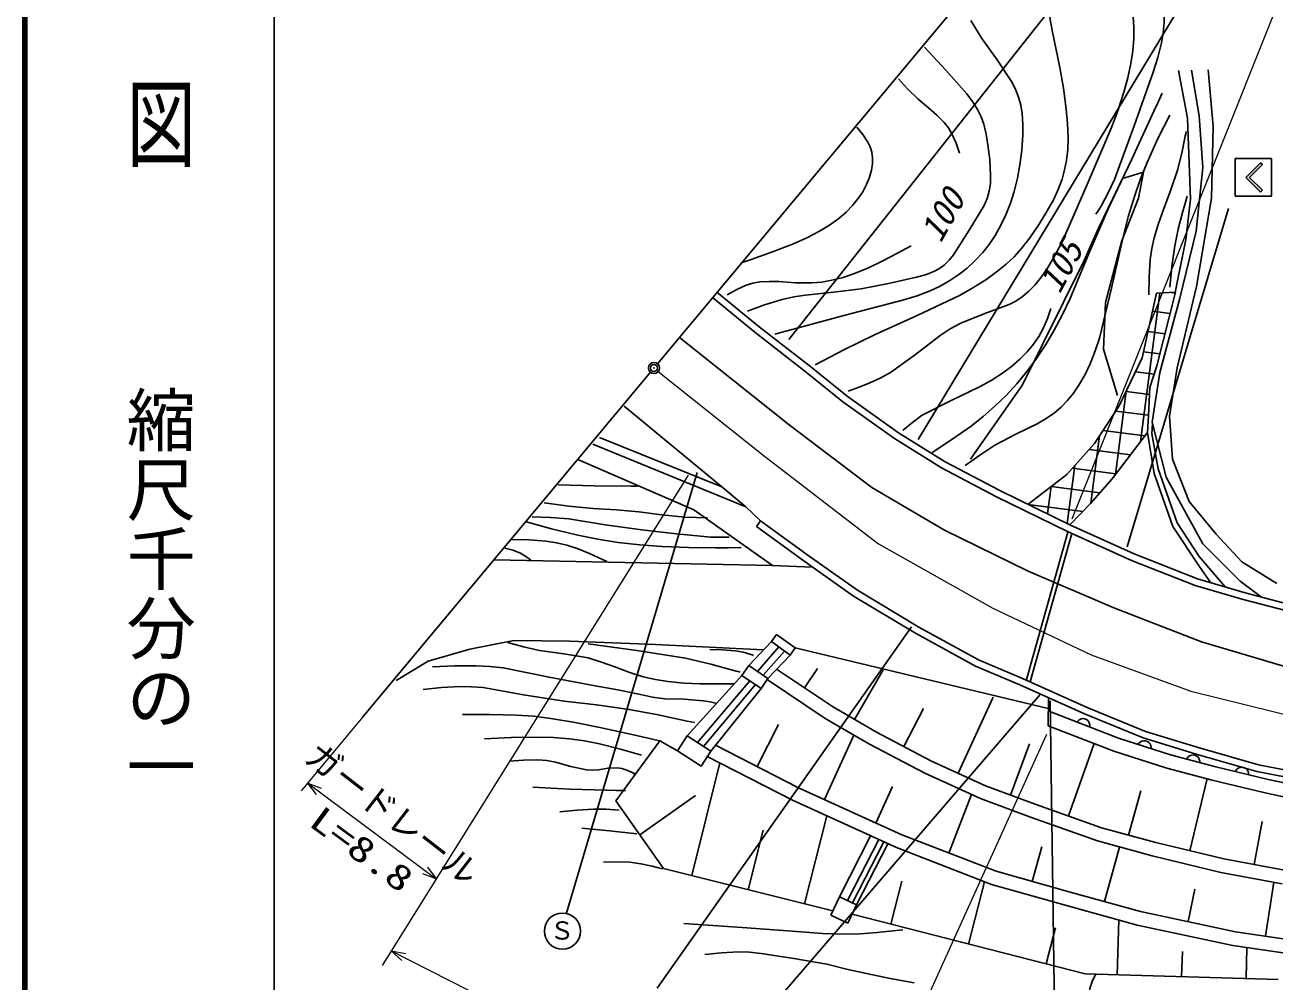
# Model space of a CAD drawing. Units: millimetres, scale not verified. Extents: x 40000 to 680000, y 20000 to 380000.
# Drawn here: x 40000 to 130319, y 247921 to 317022 of the extents above; entities that cross this region are included whole.
import ezdxf
from ezdxf.enums import TextEntityAlignment as Align

# ---------------------------------------------------------------- set-up
doc = ezdxf.new("R2010")
doc.units = ezdxf.units.MM
doc.header["$LTSCALE"] = 1000
doc.header["$PDMODE"] = 32
doc.header["$PDSIZE"] = 500
doc.linetypes.add('CHAIN', pattern=[18.5, 12, -1.5, 3.5, -1.5])
for name, color, linetype, lineweight in [('M-BGD', 7, 'Continuous', 25), ('M-BMK', 2, 'CHAIN', 13), ('M-BMK-OTRS', 5, 'Continuous', 25), ('M-BMK-SRVR', 3, 'Continuous', 25), ('M-STR-HTXT', 7, 'Continuous', 13), ('M-STR-STRC', 7, 'Continuous', 25), ('M-TTL', 2, 'Continuous', 140), ('M-TTL-BAND', 7, 'Continuous', 25)]:
    doc.layers.add(name, color=color, linetype=linetype, lineweight=lineweight)
doc.layers.add('M-OTRS', color=6, linetype='Continuous')
doc.styles.add('@ＭＳ ゴシック', font='')
doc.styles.add('ＭＳ ゴシック', font='')
doc.styles.get('@ＭＳ ゴシック').set_extended_font_data('@MS Gothic')
doc.styles.get('ＭＳ ゴシック').set_extended_font_data('MS Gothic')

msp = doc.modelspace()

# ---------------------------------------------------------------- hatches: boundary and pattern name
at = {"layer": 'M-STR-STRC'}
msp.add_hatch(color=256, dxfattribs=at).paths.add_polyline_path([(129263, 307081), (128204, 306021), (129263, 304962), (129405, 305104), (128487, 306021), (129405, 306939)])

# ---------------------------------------------------------------- linework, layer by layer
at = {"layer": 'M-BGD'}
for p, q in [((123986, 310295), (123343, 313747)), ((124288, 313770), (124829, 310457)), ((125501, 313775), (125846, 309694)), ((124223, 304451), (123986, 310295)), ((124829, 310457), (125099, 306739)), ((125846, 309694), (125731, 304521)), ((125099, 306739), (124626, 302142)), ((123885, 301540), (124223, 304451)), ((125731, 304521), (124639, 298142)), ((124626, 302142), (123409, 297207)), ((123115, 297719), (123885, 301540)), ((124639, 298142), (123259, 292279)), ((89681, 297342), (92728, 294835)), ((89999, 297728), (93040, 295226)), ((122000, 297661), (120612, 286960)), ((120731, 292986), (121751, 297648)), ((121751, 297648), (123135, 297720)), ((123135, 297720), (121787, 292403)), ((123409, 297207), (121989, 291933)), ((122811, 297703), (123120, 297663)), ((121470, 296365), (122749, 296199)), ((87286, 294450), (95220, 288162)), ((92728, 294835), (96469, 291942)), ((93040, 295226), (96779, 292334)), ((121148, 294894), (122378, 294734)), ((119056, 289526), (120731, 292986)), ((120827, 293423), (122007, 293270)), ((96469, 291942), (99092, 289821)), ((96779, 292334), (99394, 290219)), ((120247, 291986), (121594, 291811)), ((121787, 292403), (121277, 290837)), ((121989, 291933), (121448, 288350)), ((123259, 292279), (122685, 288773)), ((121277, 290837), (121168, 288834)), ((99394, 290219), (103111, 287576)), ((119570, 290588), (118788, 284563)), ((119558, 290563), (121250, 290343)), ((83294, 289511), (90345, 283682)), ((99092, 289821), (102833, 287159)), ((117271, 286794), (119056, 289526)), ((118808, 289147), (121165, 288841)), ((95220, 288162), (101190, 283631)), ((121168, 288834), (121095, 287595)), ((121414, 287513), (121475, 288247)), ((121448, 288350), (122462, 284361)), ((122685, 288773), (122915, 285670)), ((90345, 283682), (81514, 287242)), ((103111, 287576), (106476, 285472)), ((117638, 287356), (117007, 282491)), ((117897, 287753), (120917, 287361)), ((121095, 287595), (118546, 284245)), ((121095, 287595), (121583, 284636)), ((121888, 284975), (121414, 287513)), ((81025, 286754), (92076, 282233)), ((102833, 287159), (106228, 285038)), ((115268, 284572), (117271, 286794)), ((116890, 286371), (119870, 285984)), ((79943, 285637), (88321, 282006)), ((106476, 285472), (110426, 283401)), ((122915, 285670), (124121, 282624)), ((106228, 285038), (110200, 282955)), ((112458, 282408), (115268, 284572)), ((115848, 285216), (115303, 281018)), ((115669, 285017), (118822, 284608)), ((121583, 284636), (122937, 280812)), ((123242, 281083), (121888, 284975)), ((90345, 283682), (92076, 282233)), ((101190, 283631), (106441, 280538)), ((114139, 283703), (113881, 281713)), ((114139, 283703), (117668, 283245)), ((118546, 284245), (116980, 282460)), ((122462, 284361), (125099, 279561)), ((110200, 282955), (115330, 280448)), ((110426, 283401), (115543, 280901)), ((88321, 282006), (94011, 277992)), ((93142, 281227), (92076, 282233)), ((112458, 282408), (116427, 281893)), ((116980, 282460), (115486, 280928)), ((124121, 282624), (126076, 280268)), ((92849, 280822), (93142, 281227)), ((93142, 281227), (96668, 278667)), ((115543, 280901), (120153, 278826)), ((124832, 278646), (123242, 281083)), ((92849, 280822), (96377, 278261)), ((106441, 280538), (112482, 277589)), ((112337, 269666), (115343, 280393)), ((112625, 269585), (115632, 280312)), ((115330, 280448), (119959, 278365)), ((122937, 280812), (124832, 277935)), ((126076, 280268), (127915, 278256)), ((125099, 279561), (127803, 276857)), ((94011, 277992), (73869, 278411)), ((96377, 278261), (99872, 275785)), ((96668, 278667), (100145, 276204)), ((119959, 278365), (124549, 276553)), ((120153, 278826), (124710, 277026)), ((126709, 276449), (124832, 278646)), ((127915, 278256), (130444, 276705)), ((94011, 277992), (96909, 277883)), ((112482, 277589), (118668, 274928)), ((124832, 277935), (125681, 276746)), ((124549, 276553), (128020, 275550)), ((124710, 277026), (128153, 276032)), ((127803, 276857), (129339, 275718)), ((99872, 275785), (104339, 273114)), ((100145, 276204), (104588, 273548)), ((128020, 275550), (134349, 273878)), ((128153, 276032), (134457, 274367)), ((118668, 274928), (124997, 272482)), ((93934, 272497), (94311, 273020)), ((94311, 273020), (95654, 272051)), ((104339, 273114), (108668, 270731)), ((104588, 273548), (108887, 271181)), ((69140, 271085), (72134, 271954)), ((72134, 271954), (75322, 272582)), ((75322, 272582), (79378, 272534)), ((79378, 272534), (85560, 272292)), ((85560, 272292), (93336, 271906)), ((92289, 270771), (93934, 272497)), ((92923, 270346), (94468, 272112)), ((95277, 271528), (93934, 272497)), ((95654, 272051), (95277, 271528)), ((95654, 272051), (113938, 267657)), ((124997, 272482), (131111, 270684)), ((66822, 269684), (69140, 271085)), ((93342, 270065), (94875, 271818)), ((93668, 269846), (95277, 271528)), ((108887, 271181), (112074, 269829)), ((92289, 270771), (91804, 270049)), ((93668, 269846), (92289, 270771)), ((94302, 270509), (98341, 267806)), ((96322, 269157), (97260, 270559)), ((99928, 266883), (102010, 270465)), ((108668, 270731), (111875, 269370)), ((91804, 270049), (87849, 265689)), ((88603, 265203), (92369, 269670)), ((89026, 264930), (92786, 269390)), ((91804, 270049), (93184, 269123)), ((93184, 269123), (93668, 269846)), ((93615, 269766), (97811, 266957)), ((111875, 269370), (116562, 267293)), ((112074, 269829), (116759, 267752)), ((89549, 264593), (93184, 269123)), ((107438, 262990), (109953, 268484)), ((113947, 268452), (113923, 266423)), ((98341, 267806), (101515, 265960)), ((103489, 264927), (104925, 267670)), ((119013, 265527), (113936, 267490)), ((116759, 267752), (120960, 266014)), ((92898, 263488), (94445, 266507)), ((97811, 266957), (101031, 265085)), ((116562, 267293), (120792, 265542)), ((87849, 265689), (87152, 264608)), ((89549, 264593), (87849, 265689)), ((97762, 261099), (99889, 265749)), ((101515, 265960), (105463, 263894)), ((113923, 266423), (118679, 264584)), ((120792, 265542), (124634, 264375)), ((120960, 266014), (124776, 264855)), ((85878, 265333), (82697, 261007)), ((87152, 264608), (85878, 265333)), ((95900, 261950), (89896, 265025)), ((101031, 265085), (105023, 262996)), ((111202, 261421), (112577, 265129)), ((115390, 259908), (117241, 265140)), ((122775, 264314), (119013, 265527)), ((124776, 264855), (129122, 263599)), ((87152, 264608), (88853, 263512)), ((88173, 255599), (90209, 263742)), ((88853, 263512), (89549, 264593)), ((95464, 261050), (89300, 264207)), ((105463, 263894), (109412, 262086)), ((118679, 264584), (122494, 263354)), ((126040, 263460), (122775, 264314)), ((124634, 264375), (129006, 263112)), ((105023, 262996), (109029, 261161)), ((122494, 263354), (125786, 262492)), ((129822, 262545), (126040, 263460)), ((129006, 263112), (133883, 262189)), ((129122, 263599), (133970, 262681)), ((103348, 258544), (95900, 261950)), ((101486, 259396), (102693, 262035)), ((109412, 262086), (112991, 260757)), ((124158, 257399), (125408, 262604)), ((125786, 262492), (129601, 261569)), ((134017, 261663), (129822, 262545)), ((84415, 258558), (88445, 261384)), ((102959, 257623), (95464, 261050)), ((106754, 257227), (108388, 261455)), ((109029, 261161), (112651, 259817)), ((119744, 258525), (120617, 261715)), ((129601, 261569), (133847, 260677)), ((82697, 261007), (86132, 256109)), ((112991, 260757), (117789, 259060)), ((96335, 253558), (97927, 259924)), ((112651, 259817), (117489, 258105)), ((128812, 256403), (129388, 259518)), ((92254, 254578), (93333, 258895)), ((98859, 254079), (101087, 258479)), ((110160, 255911), (103348, 258544)), ((117789, 259060), (121700, 257990)), ((99421, 253815), (101696, 258200)), ((99783, 253645), (102061, 258034)), ((102351, 257901), (100087, 253503)), ((109844, 254960), (102959, 257623)), ((112771, 255184), (113469, 257691)), ((117489, 258105), (121451, 257021)), ((117993, 253731), (119089, 257667)), ((121700, 257990), (126616, 256809)), ((121451, 257021), (126408, 255830)), ((126616, 256809), (131008, 255997)), ((86132, 256109), (98376, 253048)), ((115518, 254412), (110160, 255911)), ((126408, 255830), (130844, 255010)), ((102567, 252092), (103359, 255195)), ((108179, 250660), (109327, 255160)), ((115250, 253449), (109844, 254960)), ((129636, 251223), (130225, 255125)), ((98859, 254079), (98233, 252743)), ((100087, 253503), (98859, 254079)), ((120605, 253004), (115518, 254412)), ((124033, 252278), (124532, 254632)), ((99461, 252168), (100087, 253503)), ((120367, 252032), (115250, 253449)), ((127462, 251551), (120605, 253004)), ((98233, 252743), (99461, 252168)), ((99761, 252808), (116597, 248512)), ((118922, 248445), (119038, 252402)), ((127283, 250567), (120367, 252032)), ((113791, 249228), (114453, 251824)), ((136157, 250237), (127462, 251551)), ((136116, 249232), (127283, 250567)), ((128225, 248173), (128291, 250414)), ((123574, 248309), (123627, 250124)), ((116597, 248512), (130551, 248105))]:
    msp.add_line(p, q, dxfattribs=at)
for points in [[(121051, 321097), (121522, 320244), (121930, 319378), (122119, 318847), (122253, 318294), (122315, 317746), (122317, 317188), (122248, 316464), (122117, 315741), (121850, 314670), (121527, 313628), (120152, 309745), (118713, 305862), (118270, 304913), (117773, 303991), (117584, 303674), (117385, 303352)], [(97095, 292484), (99222, 293588), (101387, 294643), (104462, 296040), (107512, 297492), (108486, 298035), (109430, 298629), (110179, 299167), (110898, 299756), (111465, 300290), (111986, 300864), (112600, 301651), (113175, 302488), (113766, 303434), (114303, 304408), (114647, 305144), (114933, 305899), (115121, 306557), (115251, 307232), (115340, 308036), (115369, 308858), (115335, 309906), (115241, 310950), (115035, 312459), (114768, 313961), (114221, 316628), (113732, 319313)], [(108342, 317343), (109135, 316046), (110239, 314500), (111282, 312936), (111563, 312384), (111791, 311803), (111946, 311227), (112045, 310622), (112100, 309851), (112096, 309057), (112023, 307987), (111892, 306930), (111713, 305959), (111473, 304991), (111203, 304150), (110872, 303318), (110511, 302557), (110092, 301816), (109670, 301184), (109197, 300585), (108662, 300009), (108085, 299476), (107478, 298997), (106831, 298562), (106136, 298172), (105406, 297832), (104466, 297473), (103500, 297168), (99253, 296080), (95061, 294945), (94620, 294823), (94169, 294698)], [(120079, 317625), (120131, 316843), (120123, 316045), (120049, 315146), (119914, 314249), (119689, 313205), (119407, 312179), (118982, 310899), (118497, 309632), (116759, 305511), (114969, 301425), (114458, 300443), (113883, 299470), (113446, 298836), (112962, 298239), (112531, 297797), (112058, 297399), (111597, 297089), (111103, 296831), (109354, 296196), (107617, 295500), (106855, 295083), (106116, 294608), (104337, 293235), (102533, 291920), (101800, 291526), (101036, 291183), (100261, 290878), (99467, 290587)], [(92193, 296358), (93439, 296806), (94709, 297198), (95543, 297392), (96389, 297526), (98418, 297724), (100421, 297979), (102393, 298357), (104423, 298808), (105057, 298985), (105667, 299218), (106075, 299433), (106446, 299697), (106785, 300039), (107087, 300428), (108233, 302206), (109311, 303989), (109521, 304492), (109673, 305014), (109753, 305587), (109773, 306183), (109707, 307277), (109579, 308374), (109454, 309131), (109271, 309865), (109080, 310402), (108832, 310915), (108473, 311497), (108052, 312060), (106532, 313768), (105001, 315412)], [(107515, 307760), (107270, 308479), (106973, 309163), (106717, 309590), (106409, 309984), (105881, 310522), (105294, 311034), (104540, 311671), (103836, 312344), (103476, 312728), (103115, 313125)], [(105554, 286159), (106979, 287086), (108369, 288062), (109240, 288748), (110081, 289489), (110890, 290281), (111664, 291124), (112398, 292013), (113085, 292939), (113749, 293941), (114368, 294983), (114968, 296115), (115515, 297273), (116858, 300521), (118259, 303752), (119954, 307282), (121596, 310842), (121875, 311462), (122157, 312091)], [(122711, 310510), (121863, 308817), (121073, 307103), (120598, 305921), (120180, 304718), (119721, 303181), (119318, 301623), (118508, 298014), (117638, 294417), (117334, 293485), (116969, 292567), (116591, 291782), (116157, 291020), (115753, 290428), (115303, 289874), (114865, 289425), (114381, 289016), (113777, 288603), (113128, 288234), (111592, 287483), (110087, 286680), (108992, 285967), (107926, 285210)], [(100099, 309640), (100531, 309112), (100902, 308564), (101071, 308214), (101184, 307845), (101237, 307438), (101230, 307019), (101157, 306533), (101019, 306037), (100802, 305496), (100526, 304974), (100184, 304459), (99800, 303989), (99322, 303504), (98796, 303059), (98124, 302577), (97410, 302140), (96489, 301658), (95539, 301229), (94020, 300633), (92475, 300092), (92097, 299964), (91719, 299837)], [(121209, 297544), (121230, 298823), (121311, 300090), (121419, 300877), (121587, 301650), (121894, 302678), (122264, 303703), (122801, 305112), (123284, 306545), (123587, 307756), (123834, 308990), (123865, 309157), (123897, 309324)], [(108310, 285678), (112067, 291038), (116511, 299972), (117564, 302355), (119305, 305928), (120817, 306386), (120451, 304508), (119260, 301438), (118068, 296994), (117931, 293604), (118939, 290259)], [(122711, 298097), (122862, 299591), (123074, 301083), (123326, 302285), (123639, 303485), (123805, 304072), (123976, 304660)], [(90738, 297549), (91423, 297924), (92120, 298238), (92596, 298383), (93085, 298470), (93773, 298512), (94476, 298494), (95657, 298415), (96844, 298396), (97575, 298463), (98295, 298590), (99112, 298800), (99925, 299072), (100938, 299486), (101938, 299960), (103003, 300514), (104040, 301078)], [(114131, 296555), (113880, 295822), (113569, 295102), (113243, 294528), (112865, 293983), (112400, 293424), (111883, 292897), (111276, 292368), (110626, 291882), (109811, 291358), (108964, 290885), (106877, 289892), (104832, 288851), (104142, 288345), (103476, 287782), (103453, 287762), (103430, 287742)], [(78525, 283811), (81156, 283738), (83791, 283725), (84020, 283726), (84260, 283728)], [(77520, 282514), (79284, 282278), (81062, 282102), (82713, 282012), (84361, 281862), (86015, 281647), (87672, 281493), (88498, 281454), (89325, 281425)], [(76138, 281174), (78035, 280645), (79946, 280174), (81387, 279891), (82849, 279664), (84419, 279484), (86005, 279363), (87944, 279289), (89894, 279275), (90824, 279281), (91754, 279290)], [(76641, 281509), (77967, 281464), (79287, 281359), (81930, 280933), (84579, 280568), (87068, 280271), (89561, 280035), (90218, 280032), (90874, 280044)], [(74673, 279248), (75246, 279091), (75791, 278880), (76180, 278648), (76557, 278369)], [(75175, 279876), (76429, 279843), (77668, 279750), (78414, 279637), (79146, 279466), (79974, 279194), (80788, 278863), (81412, 278582), (82041, 278285)], [(74893, 272440), (76027, 272121), (77174, 271861), (78938, 271620), (80694, 271319), (81654, 271026), (82611, 270670), (83624, 270289), (84654, 269966), (85550, 269763), (86459, 269620), (87625, 269507), (88805, 269454), (90024, 269442), (91243, 269451)], [(80701, 272341), (84212, 271851), (87720, 271300), (89556, 270864), (91390, 270367), (91525, 270330), (91670, 270289)], [(89493, 271922), (90402, 271911), (91309, 271840), (91886, 271732), (92445, 271567), (92539, 271535), (92633, 271503)], [(69440, 270666), (71025, 270741), (72604, 270754), (73578, 270706), (74546, 270597), (77865, 269924), (81205, 269309), (82837, 269022), (84472, 268674), (85344, 268493), (86232, 268370), (87620, 268331), (89009, 268231), (89498, 268138), (89995, 268029)], [(68770, 269033), (70098, 269173), (71423, 269253), (72267, 269244), (73108, 269174), (76024, 268662), (78950, 268209), (81299, 267928), (83650, 267587), (85743, 267206), (87836, 266763), (88099, 266705), (88363, 266647)], [(71617, 267233), (73561, 267245), (75510, 267196), (76754, 267105), (77993, 266954), (79758, 266653), (81525, 266291), (83753, 265805), (85976, 265308)], [(116008, 266689), (116087, 266782), (116178, 266851), (116306, 266920), (116431, 266936), (116553, 266926), (116697, 266870), (116794, 266795), (116875, 266700), (116927, 266562), (116947, 266449), (116941, 266329)], [(73208, 265475), (75118, 265573), (77021, 265610), (78187, 265576), (79345, 265482), (80426, 265327), (81500, 265112), (83024, 264732), (84553, 264303)], [(120418, 265074), (120492, 265172), (120579, 265246), (120703, 265321), (120826, 265345), (120949, 265342), (121096, 265294), (121197, 265225), (121283, 265134), (121342, 265000), (121370, 264888), (121370, 264767)], [(74981, 263869), (76019, 263942), (77061, 263955), (77697, 263905), (78327, 263796), (79447, 263482), (80570, 263230), (81005, 263206), (81454, 263242), (82115, 263350), (82776, 263396), (83130, 263343), (83486, 263227), (83828, 263074), (84167, 262903)], [(123923, 264014), (123991, 264115), (124074, 264194), (124194, 264276), (124315, 264306), (124438, 264311), (124588, 264271), (124693, 264208), (124784, 264122), (124850, 263991), (124884, 263881), (124891, 263760)], [(127445, 263120), (127511, 263222), (127592, 263303), (127710, 263388), (127831, 263420), (127954, 263426), (128104, 263390), (128210, 263328), (128303, 263244), (128372, 263114), (128407, 263005), (128417, 262885)], [(76683, 262000), (79357, 261854), (82043, 261768), (82712, 261758), (83381, 261749)], [(78650, 260200), (79866, 260334), (81082, 260408), (81997, 260390), (82920, 260326)], [(80241, 259028), (82225, 258827), (84218, 258609)], [(81790, 256564), (82741, 256595), (83696, 256565), (84505, 256457), (85308, 256288), (85679, 256199), (86060, 256103)], [(87595, 252135), (91829, 251865), (96078, 251534), (97635, 251425), (99191, 251376), (100377, 251404), (101569, 251492), (102493, 251588), (103417, 251695)], [(89116, 249907), (90333, 250028), (91547, 250088), (92360, 250063), (93181, 249978), (95563, 249625), (97935, 249212), (99365, 248849), (100811, 248543), (102518, 248166), (104237, 247849)], [(117339, 248456), (117115, 247962), (116949, 247451), (116898, 247073), (116906, 246684), (116975, 246275), (117106, 245869), (117288, 245498), (117520, 245163), (117838, 244834), (118206, 244543), (118896, 244074), (119554, 243554), (119800, 243307), (120045, 243043)]]:
    msp.add_lwpolyline(points, dxfattribs=at)
at = {"layer": 'M-BMK'}
for p, q in [((85761, 292000), (93437, 285881)), ((93437, 285881), (101680, 279558)), ((101680, 279558), (109923, 274916)), ((109923, 274916), (117046, 271555)), ((117046, 271555), (124249, 268914)), ((124249, 268914), (132973, 266753))]:
    msp.add_line(p, q, dxfattribs=at)
at = {"layer": 'M-BMK-OTRS'}
for p, q in [((85704, 292557), (113508, 325849)), ((64410, 267059), (85192, 291943))]:
    msp.add_line(p, q, dxfattribs=at)
at = {"layer": 'M-BMK-SRVR'}
for radius in [398, 12]:
    msp.add_circle((85448, 292250), radius, dxfattribs=at)
at = {"layer": 'M-OTRS'}
msp.add_point((85446, 292248), dxfattribs=at)
at = {"layer": 'M-STR-HTXT'}
for p, q in [((115657, 281368), (136562, 333630)), ((87912, 284514), (65799, 249109)), ((64410, 267059), (59966, 261731)), ((113817, 265783), (104388, 244998)), ((60429, 262286), (69712, 255373)), ((66461, 250169), (80128, 243235))]:
    msp.add_line(p, q, dxfattribs=at)
for points in [[(61059, 261458), (60429, 262286), (61401, 261917)], [(69081, 256201), (69712, 255373), (68739, 255742)], [(67223, 249461), (66461, 250169), (67482, 249971)]]:
    msp.add_lwpolyline(points, dxfattribs=at)
at = {"layer": 'M-STR-STRC'}
for p, q in [((95201, 294313), (119321, 324830)), ((104547, 287091), (123881, 319071)), ((127450, 307385), (130067, 307385)), ((127450, 304658), (127450, 307385)), ((130067, 307385), (130067, 304658)), ((128204, 306021), (129263, 307081)), ((129405, 306939), (128487, 306021)), ((129405, 306939), (129263, 307081)), ((129263, 304962), (128204, 306021)), ((128487, 306021), (129405, 305104)), ((130067, 304658), (127450, 304658)), ((129405, 305104), (129263, 304962)), ((119628, 279338), (126956, 303766)), ((88563, 284699), (79113, 252813)), ((104056, 273563), (85670, 247463)), ((113340, 268678), (85086, 235887)), ((114085, 268227), (114619, 228135))]:
    msp.add_line(p, q, dxfattribs=at)
msp.add_circle((78830, 251596), 1304, dxfattribs=at)
at = {"layer": 'M-TTL'}
msp.add_line((40000, 380000), (40000, 20000), dxfattribs=at)
at = {"layer": 'M-TTL-BAND'}
msp.add_line((58000, 370000), (58000, 20000), dxfattribs=at)

# ---------------------------------------------------------------- texts
at = {"layer": 'M-BGD', "style": 'ＭＳ ゴシック', "oblique": 15}
for s, rotation, p in [('100', 60.5, (106634, 300937)), ('105', 61.7, (115237, 297270))]:
    msp.add_text(s, height=1833, rotation=rotation, dxfattribs=at).set_placement(p, align=Align.BOTTOM_LEFT)
at = {"layer": 'M-STR-HTXT', "style": 'ＭＳ ゴシック'}
msp.add_text('ガードレール', height=1833, rotation=322.2, dxfattribs=at).set_placement((59738, 263512), align=Align.BOTTOM_LEFT)
at = {"layer": 'M-STR-HTXT', "style": 'ＭＳ ゴシック', "width": 1.35}
msp.add_text('L=8.8', height=1833, rotation=323.6, dxfattribs=at).set_placement((60076, 258833), align=Align.BOTTOM_LEFT)
at = {"layer": 'M-STR-STRC', "style": 'ＭＳ ゴシック'}
msp.add_text('Ｓ', height=1320, dxfattribs=at).set_placement((77902, 250585), align=Align.BOTTOM_LEFT)
at = {"layer": 'M-TTL-BAND', "style": '@ＭＳ ゴシック', "width": 1.4}
msp.add_text('平  面  図', height=3666, rotation=270, dxfattribs=at).set_placement((49777, 306475), align=Align.MIDDLE_RIGHT)
at = {"layer": 'M-TTL-BAND', "style": '@ＭＳ ゴシック'}
msp.add_text('縮尺千分の一', height=3666, rotation=270, dxfattribs=at).set_placement((49777, 261030), align=Align.MIDDLE_RIGHT)

doc.saveas('drawing.dxf')
